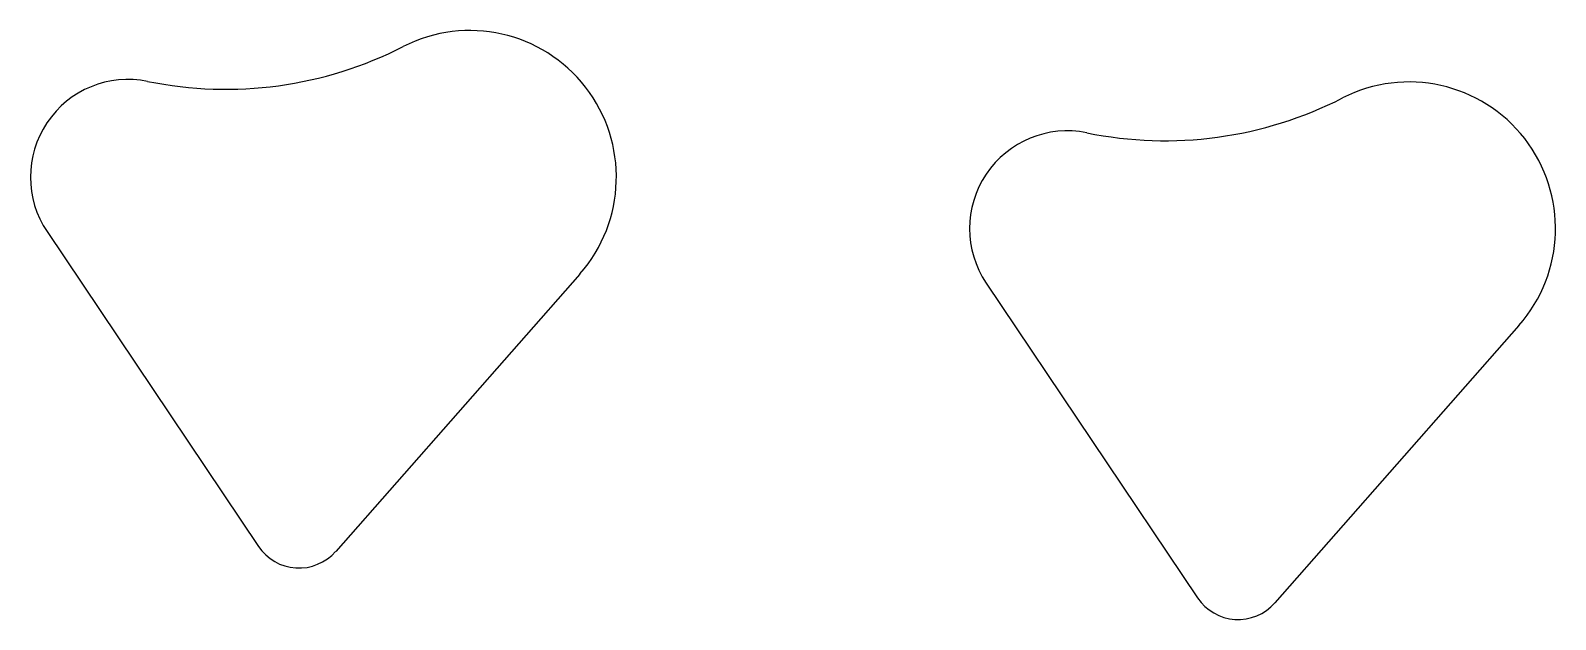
# Model space of a CAD drawing. Header units: millimetres. Extents: x 794 to 1107, y 1417 to 1537.
import ezdxf

# ---------------------------------------------------------------- set-up
doc = ezdxf.new("R2010")
doc.units = ezdxf.units.MM

msp = doc.modelspace()

# ---------------------------------------------------------------- linework, layer by layer
for p, q in [((797.89, 1496.18), (841.19, 1431.76)), ((907, 1487.51), (856.99, 1430.73)), ((990.22, 1485.65), (1033.52, 1421.23)), ((1099.33, 1476.98), (1049.32, 1420.2))]:
    msp.add_line(p, q)
for centre, radius, start, end in [((884.48, 1507.34), 30, 318.6287, 117.0357), ((834.48, 1605.32), 80, 258.463, 297.0357), ((814.48, 1507.34), 20, 78.463, 213.9061), ((1076.82, 1496.81), 30, 318.6287, 117.0357), ((1026.82, 1594.79), 80, 258.463, 297.0357), ((1006.82, 1496.81), 20, 78.463, 213.9061), ((849.48, 1437.34), 10, 213.9061, 318.6287), ((1041.82, 1426.81), 10, 213.9061, 318.6287)]:
    msp.add_arc(centre, radius, start, end)

doc.saveas('drawing.dxf')
